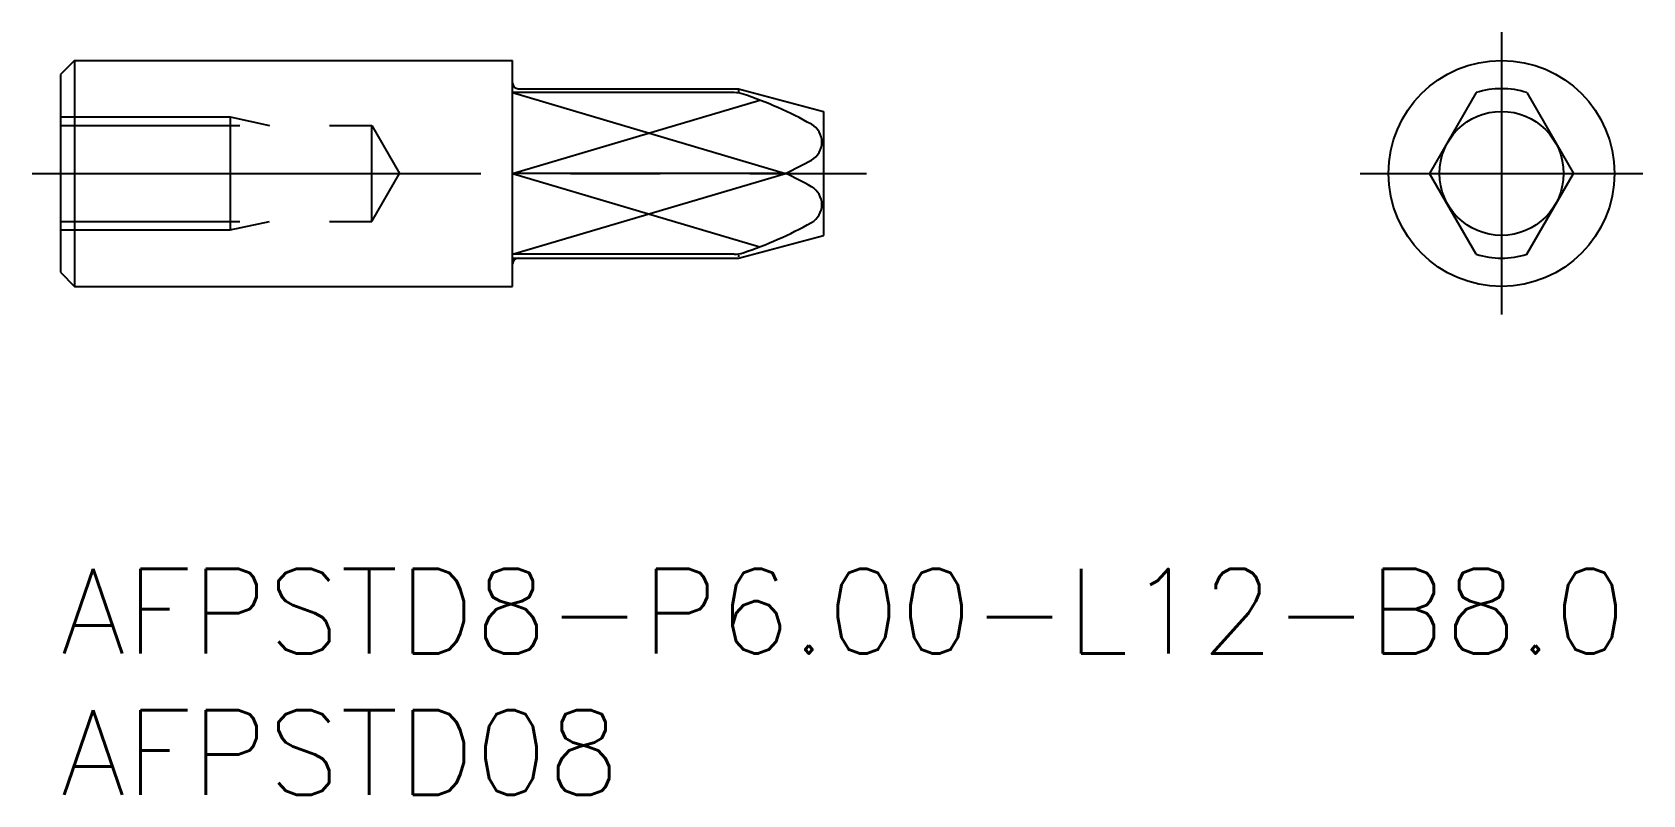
# Model space of a CAD drawing. Extents: x -1 to 56, y -8 to 19.
import ezdxf

# ---------------------------------------------------------------- set-up
doc = ezdxf.new("R2010")
doc.units = 0
doc.header["$LTSCALE"] = 0.5
doc.linetypes.add('CENTER', pattern=[50.8, 31.75, -6.35, 6.35, -6.35])
doc.linetypes.add('DASHED', pattern=[19.05, 12.7, -6.35])
for name, color, linetype in [('MSM_CENTER', 1, 'CENTER'), ('MSM_CONTINUOUS', 7, 'CONTINUOUS'), ('MSM_DASHED', 4, 'DASHED'), ('MSM_NARROW', 5, 'CONTINUOUS'), ('MSM_PART_NUMBER', 7, 'CONTINUOUS')]:
    doc.layers.add(name, color=color, linetype=linetype)
doc.styles.get("Standard").update_dxf_attribs({"font": 'txt.shx', "height": 3, "bigfont": 'bigfont.shx'})

# ---------------------------------------------------------------- blocks, each defined once
blk = doc.blocks.new('*U3')
at = {"layer": 'MSM_PART_NUMBER'}
blk.add_text('AFPSTD8-P6.00-L12-B8.0', height=3, dxfattribs=at).set_placement((0, -3))
blk = doc.blocks.new('*U4')
at = {"layer": 'MSM_PART_NUMBER'}
blk.add_text('AFPSTD08', height=3, dxfattribs=at).set_placement((0, -8))

msp = doc.modelspace()

# ---------------------------------------------------------------- linework, layer by layer
at = {"layer": 'MSM_CENTER'}
for p, q in [((51, 19), (51, 9)), ((-1, 14), (28.522, 14)), ((46, 14), (56, 14))]:
    msp.add_line(p, q, dxfattribs=at)
at = {"layer": 'MSM_CONTINUOUS'}
for p, q in [((0.5, 18), (0, 17.5)), ((0.5, 18), (16, 18)), ((0.5, 18), (0.5, 10)), ((16, 10), (16, 18)), ((0, 17.5), (0, 10.5)), ((23.84, 16.862), (16, 16.862)), ((16.2, 17), (24, 17)), ((24, 17), (27, 16.196)), ((50.1, 16.862), (48.448, 14)), ((51.9, 16.862), (53.552, 14)), ((27, 16.196), (27, 11.804)), ((25.658, 14), (16, 14)), ((50.1, 11.138), (48.448, 14)), ((51.9, 11.138), (53.552, 14)), ((24, 11), (27, 11.804)), ((23.84, 11.138), (16, 11.138)), ((16, 11), (24, 11)), ((0, 10.5), (0.5, 10)), ((0.5, 10), (16, 10))]:
    msp.add_line(p, q, dxfattribs=at)
for radius in [4, 2.196]:
    msp.add_circle((51, 14), radius, dxfattribs=at)
for centre, radius, start, end in [((16.2, 17.2), 0.2, 180, 270), ((23.84, 15.862), 1, 71.5238, 90), ((19.724, 3.543), 13.989, 60.668, 71.5238), ((51, 14), 3, 72.5424, 107.4576), ((26.221, 15.105), 0.726, 299.332, 60.668), ((19.724, 26.668), 13.989, 295.1001, 299.332), ((19.724, 1.332), 13.989, 60.668, 64.8999), ((26.221, 12.895), 0.726, 299.332, 60.668), ((19.724, 24.457), 13.989, 288.4762, 299.332), ((16.2, 10.8), 0.2, 90, 180), ((23.84, 12.138), 1, 270, 288.4762), ((51, 14), 3, 252.5424, 287.4576)]:
    msp.add_arc(centre, radius, start, end, dxfattribs=at)
at = {"layer": 'MSM_DASHED'}
for p, q in [((0, 16), (6, 16)), ((6, 16), (6, 12)), ((6, 16), (7.4, 15.7)), ((0, 15.7), (11.019, 15.7)), ((11.019, 15.7), (12, 14)), ((11.019, 12.3), (11.019, 15.7)), ((11.019, 12.3), (12, 14)), ((0, 12.3), (11.019, 12.3)), ((0, 12), (6, 12)), ((6, 12), (7.4, 12.3))]:
    msp.add_line(p, q, dxfattribs=at)
at = {"layer": 'MSM_NARROW'}
for p, q in [((16, 16.862), (25.658, 14)), ((16, 14), (24.757, 16.595)), ((24, 16.949), (24, 16.891)), ((16, 11.138), (25.658, 14)), ((16, 14), (24.757, 11.405)), ((24, 11.109), (24, 11.051))]:
    msp.add_line(p, q, dxfattribs=at)

# ---------------------------------------------------------------- block references
at = {"layer": 'MSM_CONTINUOUS'}
for name in ['*U3', '*U4']:
    msp.add_blockref(name, (0, 0), dxfattribs=at)

doc.saveas('drawing.dxf')
